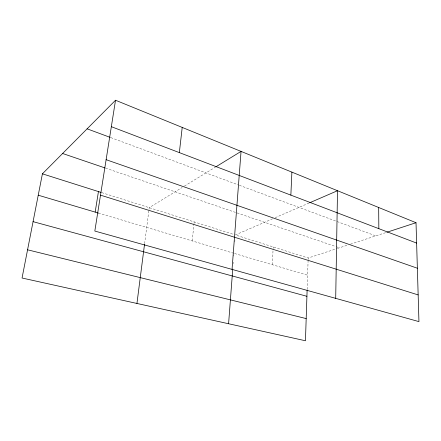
<?xml version="1.0" encoding="UTF-8"?>
<svg xmlns="http://www.w3.org/2000/svg" width="441" height="441" viewBox="0 0 441 441"><rect width="100%" height="100%" fill="white"/><g stroke="black" fill="none" stroke-linecap="round" stroke-linejoin="round"><path stroke-width="0.33" stroke-dasharray="2.21 1.65" d="M307.145 289.489L308.116 260.085M308.138 259.396L308.182 258.024L336.808 248.652M272.268 264.694L273.106 248.994M273.144 248.311L273.216 246.949M233.157 263.597L233.261 262.224M233.73 256.056L233.835 254.683M234.816 241.751L234.921 240.389M192.237 240.929L193.946 223.94M194.018 223.256L194.156 221.9M144.609 243.653L149.223 207.667L182.083 187.535M184.41 186.108L215.318 167.172M272.692 218.775L235.334 234.948L308.182 258.024M275.195 217.689L309.08 203.025M337.459 248.437L347.855 245.036M350.457 244.182L386.167 232.49M98.426 213.069L233.939 253.31M234.59 253.503L307.614 275.19M101.7 192.607L234.028 234.529M105.564 168.126L335.502 246.469M336.152 246.69L339.41 247.798M110.845 137.625L238.73 185.055M239.369 185.297L375.787 235.891"/><path stroke-width="0.66" d="M335.7 298.364L337.508 190.716L309.709 202.75M307.123 290.172L305.453 340.761L22.05 278.023L42.413 173.826L115.525 100.239L416.017 222.716L418.95 321.621L94.826 231.056L115.525 100.239M290.862 195.126L291.887 172.122M232.043 269.396L241.051 151.401L215.903 166.814M228.592 323.744L232.743 269.082M179.344 152.608L182.216 127.421M136.942 303.458L144.527 244.325M95.168 212.104L98.448 191.576M386.818 232.275L416.017 222.716M27.568 249.799L306.186 318.584M33.064 221.652L306.919 296.302M38.235 195.198L98.426 213.069M100.509 195.143L418.156 294.924M42.413 173.826L101.05 192.403M62.616 153.496L104.914 167.905M106.121 159.686L417.368 268.227M87.12 128.827L110.2 137.388M111.341 126.683L416.624 243.079M378.676 207.496L378.841 228.675"/></g></svg>
